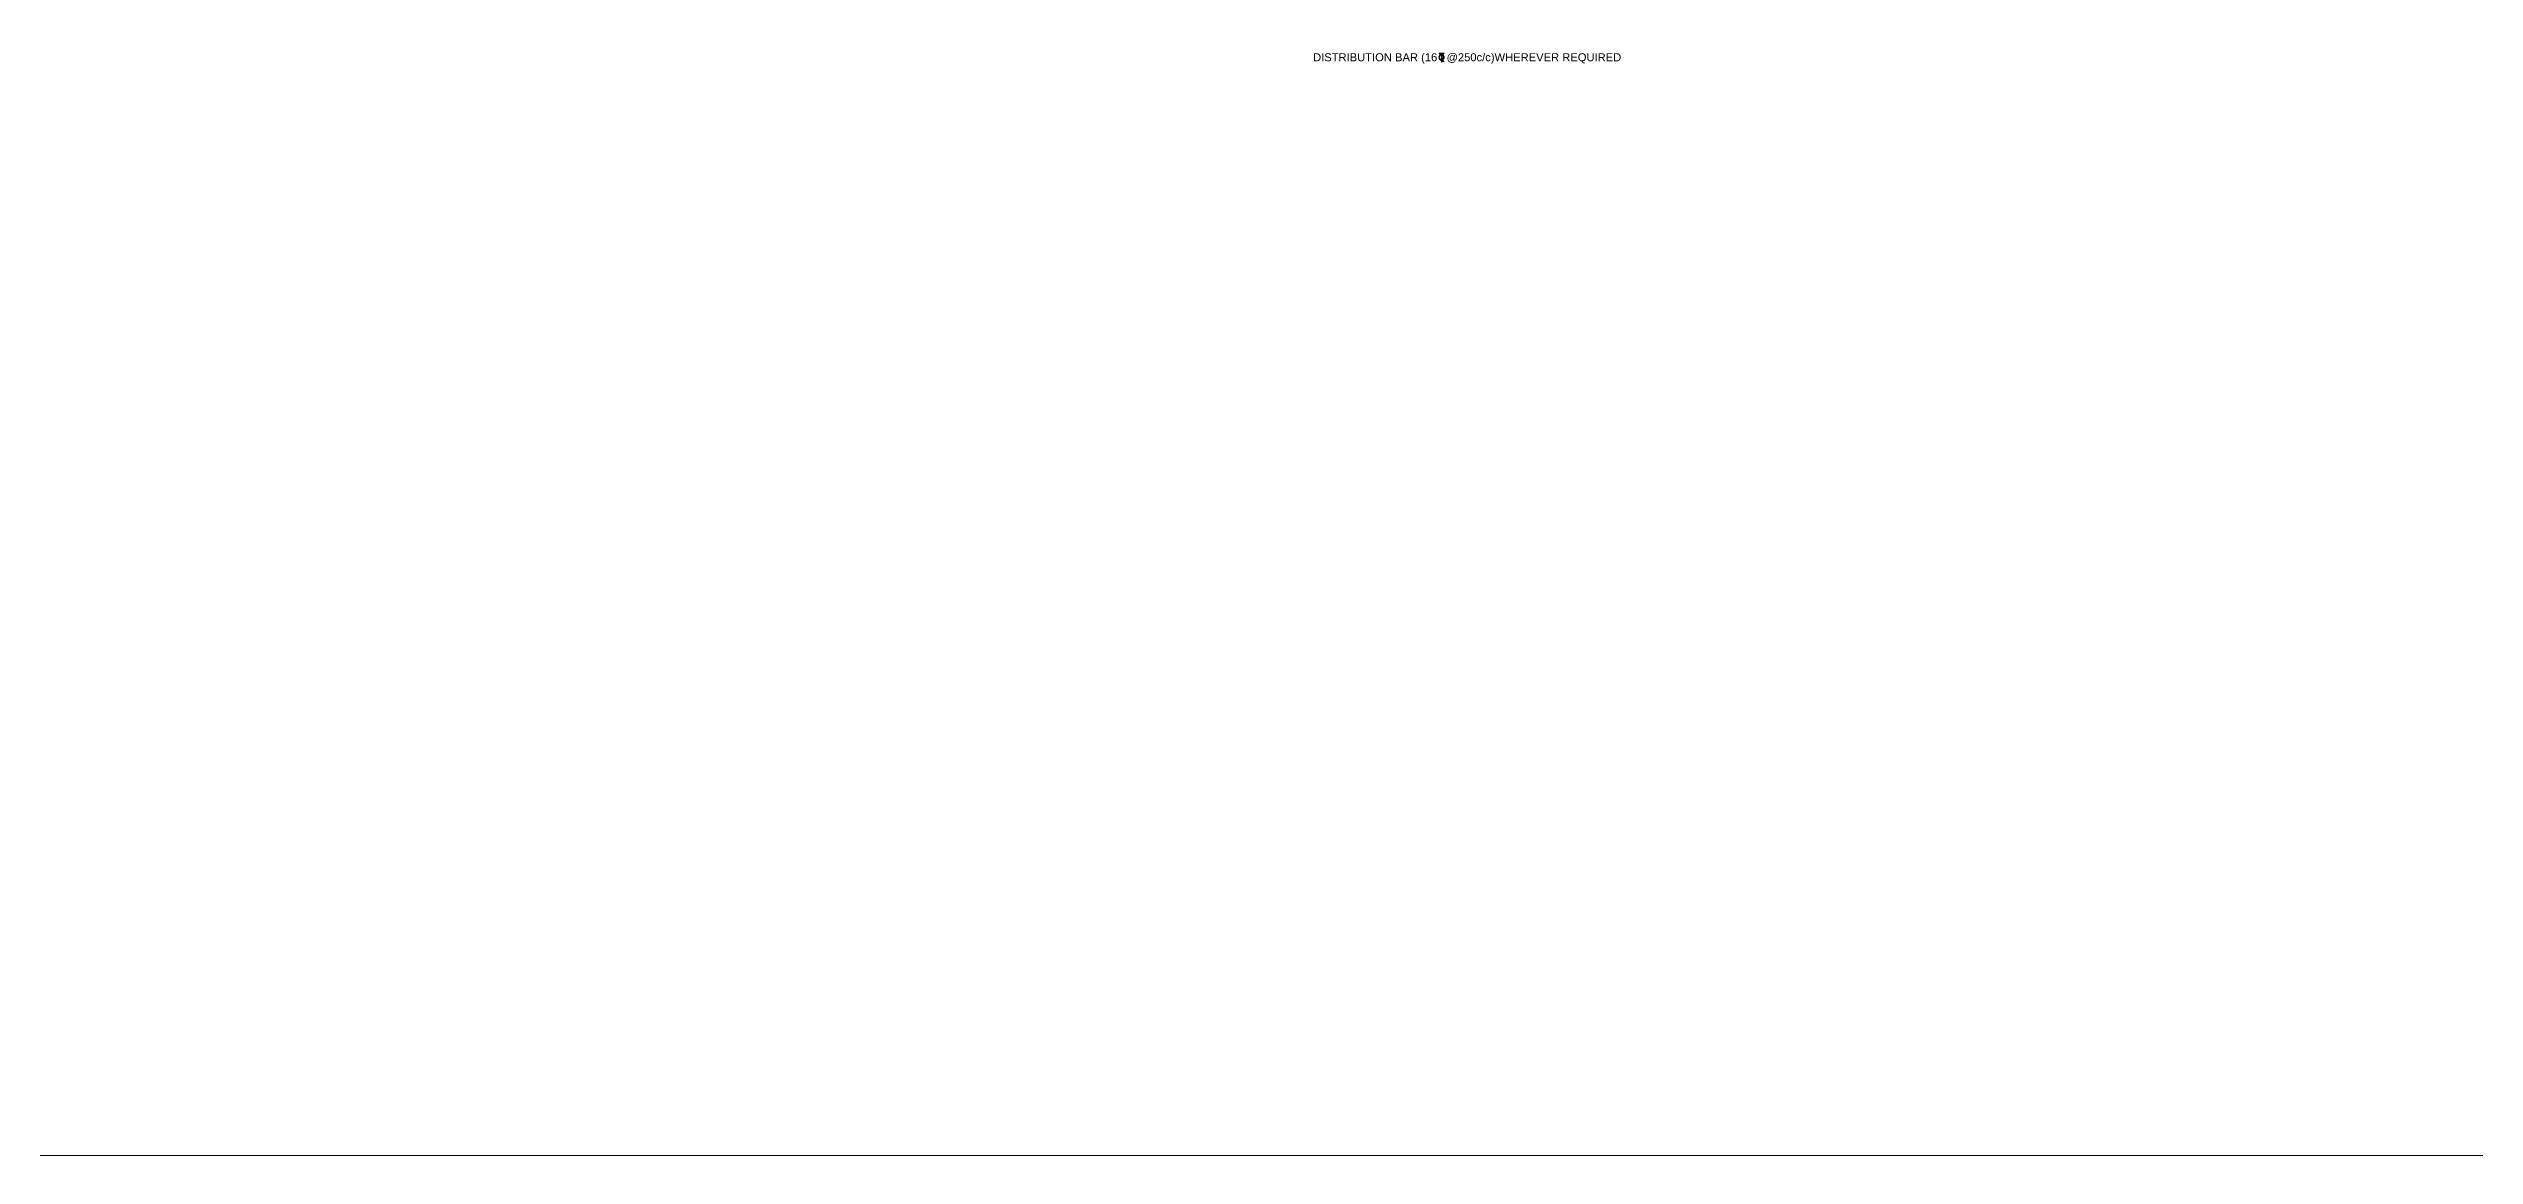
# Model space of a CAD drawing. Header units: millimetres. Extents: x 1123469 to 1883119, y -126924 to 196924.
# Drawn here: x 1445200 to 1548296, y 76541 to 123559 of the extents above; entities that cross this region are included whole.
import ezdxf

# ---------------------------------------------------------------- set-up
doc = ezdxf.new("R2010")
doc.units = ezdxf.units.MM
doc.header["$LTSCALE"] = 500
doc.header["$MEASUREMENT"] = 0
for name, color, linetype, lineweight in [('DIM', 1, 'Continuous', 20), ('S - SUNK', 251, 'Continuous', 0), ('TEXT', 7, 'Continuous', 13)]:
    doc.layers.add(name, color=color, linetype=linetype, lineweight=lineweight)
doc.layers.add('TEX', color=7, linetype='Continuous')
doc.styles.add('3mm', font='arial.ttf')

# ---------------------------------------------------------------- blocks, each defined once
blk = doc.blocks.new('ISO TOR')
at = {"layer": 'TEX'}
for p, q in [((741, 331), (850, 331)), ((741, 331), (741, 324)), ((741, 324), (792, 324)), ((792, 324), (792, 297)), ((792, 291), (792, 183)), ((792, 176), (792, 134)), ((792, 134), (799, 134)), ((799, 324), (850, 324)), ((799, 324), (799, 297)), ((799, 290), (799, 184)), ((799, 174), (799, 134)), ((799, 174), (839, 134)), ((806, 177), (844, 139)), ((806, 177), (844, 139)), ((844, 139), (839, 134)), ((850, 331), (850, 324))]:
    blk.add_line(p, q, dxfattribs=at)
for major_axis, start_param, end_param in [((0, 60.6), 0.042318, 3.099275), ((0, 53.6), 0.047823, 3.09377), ((0, 60.6), 3.322651, 6.210393), ((0, 53.6), 3.223885, 6.200893)]:
    blk.add_ellipse((795, 237), major_axis=major_axis, ratio=1, start_param=start_param, end_param=end_param, dxfattribs=at)

msp = doc.modelspace()

# ---------------------------------------------------------------- linework, layer by layer
at = {"layer": 'S - SUNK', "color": 4, "ltscale": 10}
msp.add_lwpolyline([(1123469.1, 196923.7), (1674008.3, 196923.7), (1674008.3, 76540.6), (1123469.1, 76540.6)], close=True, dxfattribs=at)

# ---------------------------------------------------------------- block references
at = {"layer": 'TEXT', "color": 1, "xscale": 1.842988648095634, "yscale": 1.842988648095634, "zscale": 1.842988648095634}
msp.add_blockref('ISO TOR', (1502933.5, 122748.9), dxfattribs=at)

# ---------------------------------------------------------------- texts
at = {"layer": 'DIM', "color": 1, "linetype": 'ByBlock', "style": '3mm'}
msp.add_text('DISTRIBUTION BAR (16   @250c/c)WHEREVER REQUIRED', height=340, dxfattribs=at).set_placement((1498939.6, 123018.4))

doc.saveas('drawing.dxf')
